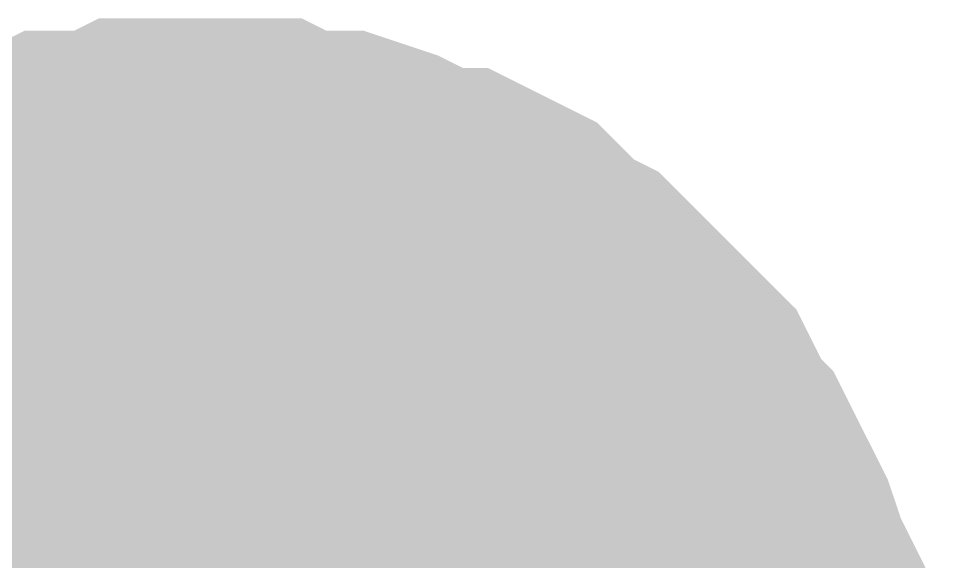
# Model space of a CAD drawing. Header units: inches. Extents: x 0 to 594, y 0 to 420.
# Drawn here: x 364.837 to 365.666, y 307.66 to 308.151 of the extents above; entities that cross this region are included whole.
import ezdxf

# ---------------------------------------------------------------- set-up
doc = ezdxf.new("R2010")
doc.units = ezdxf.units.IN
doc.layers.add('Sheet', color=255, linetype='Continuous')

msp = doc.modelspace()

# ---------------------------------------------------------------- linework, layer by layer
at = {"layer": 'Sheet'}
for points in [[(364.67613, 307.88876, 0.29972, 0.29972, 0), (364.69853, 307.89996, 0.29972, 0.29972, 0), (364.72093, 307.91116, 0.29972, 0.29972, 0), (364.74333, 307.93355, 0.29972, 0.29972, 0), (364.75453, 307.94475, 0.29972, 0.29972, 0), (364.77692, 307.95595, 0.29972, 0.29972, 0), (364.79932, 307.95595, 0.29972, 0.29972, 0), (364.82172, 307.96715, 0.29972, 0.29972, 0), (364.85532, 307.97835, 0.29972, 0.29972, 0), (364.87772, 307.98955, 0.29972, 0.29972, 0), (364.90011, 307.98955, 0.29972, 0.29972, 0), (364.92251, 307.98955, 0.29972, 0.29972, 0), (364.94491, 308.00075, 0.29972, 0.29972, 0), (364.97851, 308.00075, 0.29972, 0.29972, 0), (365.00091, 308.00075, 0.29972, 0.29972, 0)], [(364.67613, 307.88876, 0.29972, 0.29972, 0), (364.69853, 307.89996, 0.29972, 0.29972, 0), (364.72093, 307.91116, 0.29972, 0.29972, 0), (364.74333, 307.93355, 0.29972, 0.29972, 0), (364.75453, 307.94475, 0.29972, 0.29972, 0), (364.77692, 307.95595, 0.29972, 0.29972, 0), (364.79932, 307.95595, 0.29972, 0.29972, 0), (364.82172, 307.96715, 0.29972, 0.29972, 0), (364.85532, 307.97835, 0.29972, 0.29972, 0), (364.87772, 307.98955, 0.29972, 0.29972, 0), (364.90011, 307.98955, 0.29972, 0.29972, 0), (364.92251, 307.98955, 0.29972, 0.29972, 0), (364.94491, 308.00075, 0.29972, 0.29972, 0), (364.97851, 308.00075, 0.29972, 0.29972, 0), (365.00091, 308.00075, 0.29972, 0.29972, 0)], [(364.67613, 307.88876, 0.29972, 0.29972, 0), (364.69853, 307.89996, 0.29972, 0.29972, 0), (364.72093, 307.91116, 0.29972, 0.29972, 0), (364.74333, 307.93355, 0.29972, 0.29972, 0), (364.75453, 307.94475, 0.29972, 0.29972, 0), (364.77692, 307.95595, 0.29972, 0.29972, 0), (364.79932, 307.95595, 0.29972, 0.29972, 0), (364.82172, 307.96715, 0.29972, 0.29972, 0), (364.85532, 307.97835, 0.29972, 0.29972, 0), (364.87772, 307.98955, 0.29972, 0.29972, 0), (364.90011, 307.98955, 0.29972, 0.29972, 0), (364.92251, 307.98955, 0.29972, 0.29972, 0), (364.94491, 308.00075, 0.29972, 0.29972, 0), (364.97851, 308.00075, 0.29972, 0.29972, 0), (365.00091, 308.00075, 0.29972, 0.29972, 0)], [(364.67613, 307.88876, 0.29972, 0.29972, 0), (364.69853, 307.89996, 0.29972, 0.29972, 0), (364.72093, 307.91116, 0.29972, 0.29972, 0), (364.74333, 307.93355, 0.29972, 0.29972, 0), (364.75453, 307.94475, 0.29972, 0.29972, 0), (364.77692, 307.95595, 0.29972, 0.29972, 0), (364.79932, 307.95595, 0.29972, 0.29972, 0), (364.82172, 307.96715, 0.29972, 0.29972, 0), (364.85532, 307.97835, 0.29972, 0.29972, 0), (364.87772, 307.98955, 0.29972, 0.29972, 0), (364.90011, 307.98955, 0.29972, 0.29972, 0), (364.92251, 307.98955, 0.29972, 0.29972, 0), (364.94491, 308.00075, 0.29972, 0.29972, 0), (364.97851, 308.00075, 0.29972, 0.29972, 0), (365.00091, 308.00075, 0.29972, 0.29972, 0)], [(364.67613, 307.88876, 0.29972, 0.29972, 0), (364.69853, 307.89996, 0.29972, 0.29972, 0), (364.72093, 307.91116, 0.29972, 0.29972, 0), (364.74333, 307.93355, 0.29972, 0.29972, 0), (364.75453, 307.94475, 0.29972, 0.29972, 0), (364.77692, 307.95595, 0.29972, 0.29972, 0), (364.79932, 307.95595, 0.29972, 0.29972, 0), (364.82172, 307.96715, 0.29972, 0.29972, 0), (364.85532, 307.97835, 0.29972, 0.29972, 0), (364.87772, 307.98955, 0.29972, 0.29972, 0), (364.90011, 307.98955, 0.29972, 0.29972, 0), (364.92251, 307.98955, 0.29972, 0.29972, 0), (364.94491, 308.00075, 0.29972, 0.29972, 0), (364.97851, 308.00075, 0.29972, 0.29972, 0), (365.00091, 308.00075, 0.29972, 0.29972, 0)], [(364.67613, 307.88876, 0.29972, 0.29972, 0), (364.69853, 307.89996, 0.29972, 0.29972, 0), (364.72093, 307.91116, 0.29972, 0.29972, 0), (364.74333, 307.93355, 0.29972, 0.29972, 0), (364.75453, 307.94475, 0.29972, 0.29972, 0), (364.77692, 307.95595, 0.29972, 0.29972, 0), (364.79932, 307.95595, 0.29972, 0.29972, 0), (364.82172, 307.96715, 0.29972, 0.29972, 0), (364.85532, 307.97835, 0.29972, 0.29972, 0), (364.87772, 307.98955, 0.29972, 0.29972, 0), (364.90011, 307.98955, 0.29972, 0.29972, 0), (364.92251, 307.98955, 0.29972, 0.29972, 0), (364.94491, 308.00075, 0.29972, 0.29972, 0), (364.97851, 308.00075, 0.29972, 0.29972, 0), (365.00091, 308.00075, 0.29972, 0.29972, 0)], [(364.67613, 307.88876, 0.29972, 0.29972, 0), (364.69853, 307.89996, 0.29972, 0.29972, 0), (364.72093, 307.91116, 0.29972, 0.29972, 0), (364.74333, 307.93355, 0.29972, 0.29972, 0), (364.75453, 307.94475, 0.29972, 0.29972, 0), (364.77692, 307.95595, 0.29972, 0.29972, 0), (364.79932, 307.95595, 0.29972, 0.29972, 0), (364.82172, 307.96715, 0.29972, 0.29972, 0), (364.85532, 307.97835, 0.29972, 0.29972, 0), (364.87772, 307.98955, 0.29972, 0.29972, 0), (364.90011, 307.98955, 0.29972, 0.29972, 0), (364.92251, 307.98955, 0.29972, 0.29972, 0), (364.94491, 308.00075, 0.29972, 0.29972, 0), (364.97851, 308.00075, 0.29972, 0.29972, 0), (365.00091, 308.00075, 0.29972, 0.29972, 0)], [(365.00091, 308.00075, 0.29972, 0.29972, 0), (365.00091, 308.00075, 0.29972, 0.29972, 0)], [(365.00091, 308.00075, 0.29972, 0.29972, 0), (365.0233, 308.00075, 0.29972, 0.29972, 0), (365.0569, 308.00075, 0.29972, 0.29972, 0), (365.0793, 307.98955, 0.29972, 0.29972, 0), (365.1017, 307.98955, 0.29972, 0.29972, 0), (365.1241, 307.98955, 0.29972, 0.29972, 0), (365.15769, 307.97835, 0.29972, 0.29972, 0), (365.18009, 307.96715, 0.29972, 0.29972, 0), (365.20249, 307.95595, 0.29972, 0.29972, 0), (365.22489, 307.95595, 0.29972, 0.29972, 0), (365.24729, 307.94475, 0.29972, 0.29972, 0), (365.26968, 307.93355, 0.29972, 0.29972, 0), (365.29208, 307.91116, 0.29972, 0.29972, 0), (365.30328, 307.89996, 0.29972, 0.29972, 0), (365.32568, 307.88876, 0.29972, 0.29972, 0), (365.34808, 307.86636, 0.29972, 0.29972, 0), (365.35928, 307.85516, 0.29972, 0.29972, 0), (365.38167, 307.83277, 0.29972, 0.29972, 0), (365.39287, 307.82157, 0.29972, 0.29972, 0), (365.41527, 307.79917, 0.29972, 0.29972, 0), (365.42647, 307.77677, 0.29972, 0.29972, 0), (365.43767, 307.75437, 0.29972, 0.29972, 0), (365.44887, 307.74317, 0.29972, 0.29972, 0), (365.46007, 307.72078, 0.29972, 0.29972, 0), (365.47127, 307.69838, 0.29972, 0.29972, 0), (365.48247, 307.67598, 0.29972, 0.29972, 0), (365.49367, 307.64239, 0.29972, 0.29972, 0), (365.50486, 307.61999, 0.29972, 0.29972, 0), (365.50486, 307.59759, 0.29972, 0.29972, 0), (365.50486, 307.57519, 0.29972, 0.29972, 0), (365.51606, 307.55279, 0.29972, 0.29972, 0), (365.51606, 307.5192, 0.29972, 0.29972, 0), (365.51606, 307.4968, 0.29972, 0.29972, 0)], [(365.00091, 308.00075, 0.29972, 0.29972, 0), (365.00091, 308.00075, 0.29972, 0.29972, 0)], [(365.00091, 308.00075, 0.29972, 0.29972, 0), (365.0233, 308.00075, 0.29972, 0.29972, 0), (365.0569, 308.00075, 0.29972, 0.29972, 0), (365.0793, 307.98955, 0.29972, 0.29972, 0), (365.1017, 307.98955, 0.29972, 0.29972, 0), (365.1241, 307.98955, 0.29972, 0.29972, 0), (365.15769, 307.97835, 0.29972, 0.29972, 0), (365.18009, 307.96715, 0.29972, 0.29972, 0), (365.20249, 307.95595, 0.29972, 0.29972, 0), (365.22489, 307.95595, 0.29972, 0.29972, 0), (365.24729, 307.94475, 0.29972, 0.29972, 0), (365.26968, 307.93355, 0.29972, 0.29972, 0), (365.29208, 307.91116, 0.29972, 0.29972, 0), (365.30328, 307.89996, 0.29972, 0.29972, 0), (365.32568, 307.88876, 0.29972, 0.29972, 0), (365.34808, 307.86636, 0.29972, 0.29972, 0), (365.35928, 307.85516, 0.29972, 0.29972, 0), (365.38167, 307.83277, 0.29972, 0.29972, 0), (365.39287, 307.82157, 0.29972, 0.29972, 0), (365.41527, 307.79917, 0.29972, 0.29972, 0), (365.42647, 307.77677, 0.29972, 0.29972, 0), (365.43767, 307.75437, 0.29972, 0.29972, 0), (365.44887, 307.74317, 0.29972, 0.29972, 0), (365.46007, 307.72078, 0.29972, 0.29972, 0), (365.47127, 307.69838, 0.29972, 0.29972, 0), (365.48247, 307.67598, 0.29972, 0.29972, 0), (365.49367, 307.64239, 0.29972, 0.29972, 0), (365.50486, 307.61999, 0.29972, 0.29972, 0), (365.50486, 307.59759, 0.29972, 0.29972, 0), (365.50486, 307.57519, 0.29972, 0.29972, 0), (365.51606, 307.55279, 0.29972, 0.29972, 0), (365.51606, 307.5192, 0.29972, 0.29972, 0), (365.51606, 307.4968, 0.29972, 0.29972, 0)], [(365.00091, 308.00075, 0.29972, 0.29972, 0), (365.00091, 308.00075, 0.29972, 0.29972, 0)], [(365.00091, 308.00075, 0.29972, 0.29972, 0), (365.0233, 308.00075, 0.29972, 0.29972, 0), (365.0569, 308.00075, 0.29972, 0.29972, 0), (365.0793, 307.98955, 0.29972, 0.29972, 0), (365.1017, 307.98955, 0.29972, 0.29972, 0), (365.1241, 307.98955, 0.29972, 0.29972, 0), (365.15769, 307.97835, 0.29972, 0.29972, 0), (365.18009, 307.96715, 0.29972, 0.29972, 0), (365.20249, 307.95595, 0.29972, 0.29972, 0), (365.22489, 307.95595, 0.29972, 0.29972, 0), (365.24729, 307.94475, 0.29972, 0.29972, 0), (365.26968, 307.93355, 0.29972, 0.29972, 0), (365.29208, 307.91116, 0.29972, 0.29972, 0), (365.30328, 307.89996, 0.29972, 0.29972, 0), (365.32568, 307.88876, 0.29972, 0.29972, 0), (365.34808, 307.86636, 0.29972, 0.29972, 0), (365.35928, 307.85516, 0.29972, 0.29972, 0), (365.38167, 307.83277, 0.29972, 0.29972, 0), (365.39287, 307.82157, 0.29972, 0.29972, 0), (365.41527, 307.79917, 0.29972, 0.29972, 0), (365.42647, 307.77677, 0.29972, 0.29972, 0), (365.43767, 307.75437, 0.29972, 0.29972, 0), (365.44887, 307.74317, 0.29972, 0.29972, 0), (365.46007, 307.72078, 0.29972, 0.29972, 0), (365.47127, 307.69838, 0.29972, 0.29972, 0), (365.48247, 307.67598, 0.29972, 0.29972, 0), (365.49367, 307.64239, 0.29972, 0.29972, 0), (365.50486, 307.61999, 0.29972, 0.29972, 0), (365.50486, 307.59759, 0.29972, 0.29972, 0), (365.50486, 307.57519, 0.29972, 0.29972, 0), (365.51606, 307.55279, 0.29972, 0.29972, 0), (365.51606, 307.5192, 0.29972, 0.29972, 0), (365.51606, 307.4968, 0.29972, 0.29972, 0)], [(365.00091, 308.00075, 0.29972, 0.29972, 0), (365.00091, 308.00075, 0.29972, 0.29972, 0)], [(365.00091, 308.00075, 0.29972, 0.29972, 0), (365.0233, 308.00075, 0.29972, 0.29972, 0), (365.0569, 308.00075, 0.29972, 0.29972, 0), (365.0793, 307.98955, 0.29972, 0.29972, 0), (365.1017, 307.98955, 0.29972, 0.29972, 0), (365.1241, 307.98955, 0.29972, 0.29972, 0), (365.15769, 307.97835, 0.29972, 0.29972, 0), (365.18009, 307.96715, 0.29972, 0.29972, 0), (365.20249, 307.95595, 0.29972, 0.29972, 0), (365.22489, 307.95595, 0.29972, 0.29972, 0), (365.24729, 307.94475, 0.29972, 0.29972, 0), (365.26968, 307.93355, 0.29972, 0.29972, 0), (365.29208, 307.91116, 0.29972, 0.29972, 0), (365.30328, 307.89996, 0.29972, 0.29972, 0), (365.32568, 307.88876, 0.29972, 0.29972, 0), (365.34808, 307.86636, 0.29972, 0.29972, 0), (365.35928, 307.85516, 0.29972, 0.29972, 0), (365.38167, 307.83277, 0.29972, 0.29972, 0), (365.39287, 307.82157, 0.29972, 0.29972, 0), (365.41527, 307.79917, 0.29972, 0.29972, 0), (365.42647, 307.77677, 0.29972, 0.29972, 0), (365.43767, 307.75437, 0.29972, 0.29972, 0), (365.44887, 307.74317, 0.29972, 0.29972, 0), (365.46007, 307.72078, 0.29972, 0.29972, 0), (365.47127, 307.69838, 0.29972, 0.29972, 0), (365.48247, 307.67598, 0.29972, 0.29972, 0), (365.49367, 307.64239, 0.29972, 0.29972, 0), (365.50486, 307.61999, 0.29972, 0.29972, 0), (365.50486, 307.59759, 0.29972, 0.29972, 0), (365.50486, 307.57519, 0.29972, 0.29972, 0), (365.51606, 307.55279, 0.29972, 0.29972, 0), (365.51606, 307.5192, 0.29972, 0.29972, 0), (365.51606, 307.4968, 0.29972, 0.29972, 0)], [(365.00091, 308.00075, 0.29972, 0.29972, 0), (365.00091, 308.00075, 0.29972, 0.29972, 0)], [(365.00091, 308.00075, 0.29972, 0.29972, 0), (365.0233, 308.00075, 0.29972, 0.29972, 0), (365.0569, 308.00075, 0.29972, 0.29972, 0), (365.0793, 307.98955, 0.29972, 0.29972, 0), (365.1017, 307.98955, 0.29972, 0.29972, 0), (365.1241, 307.98955, 0.29972, 0.29972, 0), (365.15769, 307.97835, 0.29972, 0.29972, 0), (365.18009, 307.96715, 0.29972, 0.29972, 0), (365.20249, 307.95595, 0.29972, 0.29972, 0), (365.22489, 307.95595, 0.29972, 0.29972, 0), (365.24729, 307.94475, 0.29972, 0.29972, 0), (365.26968, 307.93355, 0.29972, 0.29972, 0), (365.29208, 307.91116, 0.29972, 0.29972, 0), (365.30328, 307.89996, 0.29972, 0.29972, 0), (365.32568, 307.88876, 0.29972, 0.29972, 0), (365.34808, 307.86636, 0.29972, 0.29972, 0), (365.35928, 307.85516, 0.29972, 0.29972, 0), (365.38167, 307.83277, 0.29972, 0.29972, 0), (365.39287, 307.82157, 0.29972, 0.29972, 0), (365.41527, 307.79917, 0.29972, 0.29972, 0), (365.42647, 307.77677, 0.29972, 0.29972, 0), (365.43767, 307.75437, 0.29972, 0.29972, 0), (365.44887, 307.74317, 0.29972, 0.29972, 0), (365.46007, 307.72078, 0.29972, 0.29972, 0), (365.47127, 307.69838, 0.29972, 0.29972, 0), (365.48247, 307.67598, 0.29972, 0.29972, 0), (365.49367, 307.64239, 0.29972, 0.29972, 0), (365.50486, 307.61999, 0.29972, 0.29972, 0), (365.50486, 307.59759, 0.29972, 0.29972, 0), (365.50486, 307.57519, 0.29972, 0.29972, 0), (365.51606, 307.55279, 0.29972, 0.29972, 0), (365.51606, 307.5192, 0.29972, 0.29972, 0), (365.51606, 307.4968, 0.29972, 0.29972, 0)], [(365.00091, 308.00075, 0.29972, 0.29972, 0), (365.00091, 308.00075, 0.29972, 0.29972, 0)], [(365.00091, 308.00075, 0.29972, 0.29972, 0), (365.0233, 308.00075, 0.29972, 0.29972, 0), (365.0569, 308.00075, 0.29972, 0.29972, 0), (365.0793, 307.98955, 0.29972, 0.29972, 0), (365.1017, 307.98955, 0.29972, 0.29972, 0), (365.1241, 307.98955, 0.29972, 0.29972, 0), (365.15769, 307.97835, 0.29972, 0.29972, 0), (365.18009, 307.96715, 0.29972, 0.29972, 0), (365.20249, 307.95595, 0.29972, 0.29972, 0), (365.22489, 307.95595, 0.29972, 0.29972, 0), (365.24729, 307.94475, 0.29972, 0.29972, 0), (365.26968, 307.93355, 0.29972, 0.29972, 0), (365.29208, 307.91116, 0.29972, 0.29972, 0), (365.30328, 307.89996, 0.29972, 0.29972, 0), (365.32568, 307.88876, 0.29972, 0.29972, 0), (365.34808, 307.86636, 0.29972, 0.29972, 0), (365.35928, 307.85516, 0.29972, 0.29972, 0), (365.38167, 307.83277, 0.29972, 0.29972, 0), (365.39287, 307.82157, 0.29972, 0.29972, 0), (365.41527, 307.79917, 0.29972, 0.29972, 0), (365.42647, 307.77677, 0.29972, 0.29972, 0), (365.43767, 307.75437, 0.29972, 0.29972, 0), (365.44887, 307.74317, 0.29972, 0.29972, 0), (365.46007, 307.72078, 0.29972, 0.29972, 0), (365.47127, 307.69838, 0.29972, 0.29972, 0), (365.48247, 307.67598, 0.29972, 0.29972, 0), (365.49367, 307.64239, 0.29972, 0.29972, 0), (365.50486, 307.61999, 0.29972, 0.29972, 0), (365.50486, 307.59759, 0.29972, 0.29972, 0), (365.50486, 307.57519, 0.29972, 0.29972, 0), (365.51606, 307.55279, 0.29972, 0.29972, 0), (365.51606, 307.5192, 0.29972, 0.29972, 0), (365.51606, 307.4968, 0.29972, 0.29972, 0)], [(365.00091, 308.00075, 0.29972, 0.29972, 0), (365.00091, 308.00075, 0.29972, 0.29972, 0)], [(365.00091, 308.00075, 0.29972, 0.29972, 0), (365.0233, 308.00075, 0.29972, 0.29972, 0), (365.0569, 308.00075, 0.29972, 0.29972, 0), (365.0793, 307.98955, 0.29972, 0.29972, 0), (365.1017, 307.98955, 0.29972, 0.29972, 0), (365.1241, 307.98955, 0.29972, 0.29972, 0), (365.15769, 307.97835, 0.29972, 0.29972, 0), (365.18009, 307.96715, 0.29972, 0.29972, 0), (365.20249, 307.95595, 0.29972, 0.29972, 0), (365.22489, 307.95595, 0.29972, 0.29972, 0), (365.24729, 307.94475, 0.29972, 0.29972, 0), (365.26968, 307.93355, 0.29972, 0.29972, 0), (365.29208, 307.91116, 0.29972, 0.29972, 0), (365.30328, 307.89996, 0.29972, 0.29972, 0), (365.32568, 307.88876, 0.29972, 0.29972, 0), (365.34808, 307.86636, 0.29972, 0.29972, 0), (365.35928, 307.85516, 0.29972, 0.29972, 0), (365.38167, 307.83277, 0.29972, 0.29972, 0), (365.39287, 307.82157, 0.29972, 0.29972, 0), (365.41527, 307.79917, 0.29972, 0.29972, 0), (365.42647, 307.77677, 0.29972, 0.29972, 0), (365.43767, 307.75437, 0.29972, 0.29972, 0), (365.44887, 307.74317, 0.29972, 0.29972, 0), (365.46007, 307.72078, 0.29972, 0.29972, 0), (365.47127, 307.69838, 0.29972, 0.29972, 0), (365.48247, 307.67598, 0.29972, 0.29972, 0), (365.49367, 307.64239, 0.29972, 0.29972, 0), (365.50486, 307.61999, 0.29972, 0.29972, 0), (365.50486, 307.59759, 0.29972, 0.29972, 0), (365.50486, 307.57519, 0.29972, 0.29972, 0), (365.51606, 307.55279, 0.29972, 0.29972, 0), (365.51606, 307.5192, 0.29972, 0.29972, 0), (365.51606, 307.4968, 0.29972, 0.29972, 0)], [(364.77692, 307.95595, 0.09906, 0.09906, 0), (364.79932, 307.95595, 0.09906, 0.09906, 0), (364.82172, 307.96715, 0.09906, 0.09906, 0), (364.85532, 307.97835, 0.09906, 0.09906, 0), (364.87772, 307.98955, 0.09906, 0.09906, 0), (364.90011, 307.98955, 0.09906, 0.09906, 0), (364.92251, 307.98955, 0.09906, 0.09906, 0), (364.94491, 308.00075, 0.09906, 0.09906, 0), (364.97851, 308.00075, 0.09906, 0.09906, 0), (365.00091, 308.00075, 0.09906, 0.09906, 0)], [(364.77692, 307.95595, 0.09906, 0.09906, 0), (364.79932, 307.95595, 0.09906, 0.09906, 0), (364.82172, 307.96715, 0.09906, 0.09906, 0), (364.85532, 307.97835, 0.09906, 0.09906, 0), (364.87772, 307.98955, 0.09906, 0.09906, 0), (364.90011, 307.98955, 0.09906, 0.09906, 0), (364.92251, 307.98955, 0.09906, 0.09906, 0), (364.94491, 308.00075, 0.09906, 0.09906, 0), (364.97851, 308.00075, 0.09906, 0.09906, 0), (365.00091, 308.00075, 0.09906, 0.09906, 0)], [(364.77692, 307.95595, 0.09906, 0.09906, 0), (364.79932, 307.95595, 0.09906, 0.09906, 0), (364.82172, 307.96715, 0.09906, 0.09906, 0), (364.85532, 307.97835, 0.09906, 0.09906, 0), (364.87772, 307.98955, 0.09906, 0.09906, 0), (364.90011, 307.98955, 0.09906, 0.09906, 0), (364.92251, 307.98955, 0.09906, 0.09906, 0), (364.94491, 308.00075, 0.09906, 0.09906, 0), (364.97851, 308.00075, 0.09906, 0.09906, 0), (365.00091, 308.00075, 0.09906, 0.09906, 0)], [(364.77692, 307.95595, 0.09906, 0.09906, 0), (364.79932, 307.95595, 0.09906, 0.09906, 0), (364.82172, 307.96715, 0.09906, 0.09906, 0), (364.85532, 307.97835, 0.09906, 0.09906, 0), (364.87772, 307.98955, 0.09906, 0.09906, 0), (364.90011, 307.98955, 0.09906, 0.09906, 0), (364.92251, 307.98955, 0.09906, 0.09906, 0), (364.94491, 308.00075, 0.09906, 0.09906, 0), (364.97851, 308.00075, 0.09906, 0.09906, 0), (365.00091, 308.00075, 0.09906, 0.09906, 0)], [(364.77692, 307.95595, 0.09906, 0.09906, 0), (364.79932, 307.95595, 0.09906, 0.09906, 0), (364.82172, 307.96715, 0.09906, 0.09906, 0), (364.85532, 307.97835, 0.09906, 0.09906, 0), (364.87772, 307.98955, 0.09906, 0.09906, 0), (364.90011, 307.98955, 0.09906, 0.09906, 0), (364.92251, 307.98955, 0.09906, 0.09906, 0), (364.94491, 308.00075, 0.09906, 0.09906, 0), (364.97851, 308.00075, 0.09906, 0.09906, 0), (365.00091, 308.00075, 0.09906, 0.09906, 0)], [(364.77692, 307.95595, 0.09906, 0.09906, 0), (364.79932, 307.95595, 0.09906, 0.09906, 0), (364.82172, 307.96715, 0.09906, 0.09906, 0), (364.85532, 307.97835, 0.09906, 0.09906, 0), (364.87772, 307.98955, 0.09906, 0.09906, 0), (364.90011, 307.98955, 0.09906, 0.09906, 0), (364.92251, 307.98955, 0.09906, 0.09906, 0), (364.94491, 308.00075, 0.09906, 0.09906, 0), (364.97851, 308.00075, 0.09906, 0.09906, 0), (365.00091, 308.00075, 0.09906, 0.09906, 0)], [(364.77692, 307.95595, 0.09906, 0.09906, 0), (364.79932, 307.95595, 0.09906, 0.09906, 0), (364.82172, 307.96715, 0.09906, 0.09906, 0), (364.85532, 307.97835, 0.09906, 0.09906, 0), (364.87772, 307.98955, 0.09906, 0.09906, 0), (364.90011, 307.98955, 0.09906, 0.09906, 0), (364.92251, 307.98955, 0.09906, 0.09906, 0), (364.94491, 308.00075, 0.09906, 0.09906, 0), (364.97851, 308.00075, 0.09906, 0.09906, 0), (365.00091, 308.00075, 0.09906, 0.09906, 0)], [(365.00091, 308.00075, 0.09906, 0.09906, 0), (365.00091, 308.00075, 0.09906, 0.09906, 0)], [(365.00091, 308.00075, 0.09906, 0.09906, 0), (365.0233, 308.00075, 0.09906, 0.09906, 0), (365.0569, 308.00075, 0.09906, 0.09906, 0), (365.0793, 307.98955, 0.09906, 0.09906, 0), (365.1017, 307.98955, 0.09906, 0.09906, 0), (365.1241, 307.98955, 0.09906, 0.09906, 0), (365.15769, 307.97835, 0.09906, 0.09906, 0), (365.18009, 307.96715, 0.09906, 0.09906, 0), (365.20249, 307.95595, 0.09906, 0.09906, 0), (365.22489, 307.95595, 0.09906, 0.09906, 0), (365.24729, 307.94475, 0.09906, 0.09906, 0), (365.26968, 307.93355, 0.09906, 0.09906, 0), (365.29208, 307.91116, 0.09906, 0.09906, 0), (365.30328, 307.89996, 0.09906, 0.09906, 0), (365.32568, 307.88876, 0.09906, 0.09906, 0), (365.34808, 307.86636, 0.09906, 0.09906, 0), (365.35928, 307.85516, 0.09906, 0.09906, 0), (365.38167, 307.83277, 0.09906, 0.09906, 0), (365.39287, 307.82157, 0.09906, 0.09906, 0), (365.41527, 307.79917, 0.09906, 0.09906, 0), (365.42647, 307.77677, 0.09906, 0.09906, 0), (365.43767, 307.75437, 0.09906, 0.09906, 0), (365.44887, 307.74317, 0.09906, 0.09906, 0), (365.46007, 307.72078, 0.09906, 0.09906, 0), (365.47127, 307.69838, 0.09906, 0.09906, 0), (365.48247, 307.67598, 0.09906, 0.09906, 0), (365.49367, 307.64239, 0.09906, 0.09906, 0), (365.50486, 307.61999, 0.09906, 0.09906, 0), (365.50486, 307.59759, 0.09906, 0.09906, 0)], [(365.00091, 308.00075, 0.09906, 0.09906, 0), (365.00091, 308.00075, 0.09906, 0.09906, 0)], [(365.00091, 308.00075, 0.09906, 0.09906, 0), (365.0233, 308.00075, 0.09906, 0.09906, 0), (365.0569, 308.00075, 0.09906, 0.09906, 0), (365.0793, 307.98955, 0.09906, 0.09906, 0), (365.1017, 307.98955, 0.09906, 0.09906, 0), (365.1241, 307.98955, 0.09906, 0.09906, 0), (365.15769, 307.97835, 0.09906, 0.09906, 0), (365.18009, 307.96715, 0.09906, 0.09906, 0), (365.20249, 307.95595, 0.09906, 0.09906, 0), (365.22489, 307.95595, 0.09906, 0.09906, 0), (365.24729, 307.94475, 0.09906, 0.09906, 0), (365.26968, 307.93355, 0.09906, 0.09906, 0), (365.29208, 307.91116, 0.09906, 0.09906, 0), (365.30328, 307.89996, 0.09906, 0.09906, 0), (365.32568, 307.88876, 0.09906, 0.09906, 0), (365.34808, 307.86636, 0.09906, 0.09906, 0), (365.35928, 307.85516, 0.09906, 0.09906, 0), (365.38167, 307.83277, 0.09906, 0.09906, 0), (365.39287, 307.82157, 0.09906, 0.09906, 0), (365.41527, 307.79917, 0.09906, 0.09906, 0), (365.42647, 307.77677, 0.09906, 0.09906, 0), (365.43767, 307.75437, 0.09906, 0.09906, 0), (365.44887, 307.74317, 0.09906, 0.09906, 0), (365.46007, 307.72078, 0.09906, 0.09906, 0), (365.47127, 307.69838, 0.09906, 0.09906, 0), (365.48247, 307.67598, 0.09906, 0.09906, 0), (365.49367, 307.64239, 0.09906, 0.09906, 0), (365.50486, 307.61999, 0.09906, 0.09906, 0), (365.50486, 307.59759, 0.09906, 0.09906, 0)], [(365.00091, 308.00075, 0.09906, 0.09906, 0), (365.00091, 308.00075, 0.09906, 0.09906, 0)], [(365.00091, 308.00075, 0.09906, 0.09906, 0), (365.0233, 308.00075, 0.09906, 0.09906, 0), (365.0569, 308.00075, 0.09906, 0.09906, 0), (365.0793, 307.98955, 0.09906, 0.09906, 0), (365.1017, 307.98955, 0.09906, 0.09906, 0), (365.1241, 307.98955, 0.09906, 0.09906, 0), (365.15769, 307.97835, 0.09906, 0.09906, 0), (365.18009, 307.96715, 0.09906, 0.09906, 0), (365.20249, 307.95595, 0.09906, 0.09906, 0), (365.22489, 307.95595, 0.09906, 0.09906, 0), (365.24729, 307.94475, 0.09906, 0.09906, 0), (365.26968, 307.93355, 0.09906, 0.09906, 0), (365.29208, 307.91116, 0.09906, 0.09906, 0), (365.30328, 307.89996, 0.09906, 0.09906, 0), (365.32568, 307.88876, 0.09906, 0.09906, 0), (365.34808, 307.86636, 0.09906, 0.09906, 0), (365.35928, 307.85516, 0.09906, 0.09906, 0), (365.38167, 307.83277, 0.09906, 0.09906, 0), (365.39287, 307.82157, 0.09906, 0.09906, 0), (365.41527, 307.79917, 0.09906, 0.09906, 0), (365.42647, 307.77677, 0.09906, 0.09906, 0), (365.43767, 307.75437, 0.09906, 0.09906, 0), (365.44887, 307.74317, 0.09906, 0.09906, 0), (365.46007, 307.72078, 0.09906, 0.09906, 0), (365.47127, 307.69838, 0.09906, 0.09906, 0), (365.48247, 307.67598, 0.09906, 0.09906, 0), (365.49367, 307.64239, 0.09906, 0.09906, 0), (365.50486, 307.61999, 0.09906, 0.09906, 0), (365.50486, 307.59759, 0.09906, 0.09906, 0)], [(365.00091, 308.00075, 0.09906, 0.09906, 0), (365.00091, 308.00075, 0.09906, 0.09906, 0)], [(365.00091, 308.00075, 0.09906, 0.09906, 0), (365.0233, 308.00075, 0.09906, 0.09906, 0), (365.0569, 308.00075, 0.09906, 0.09906, 0), (365.0793, 307.98955, 0.09906, 0.09906, 0), (365.1017, 307.98955, 0.09906, 0.09906, 0), (365.1241, 307.98955, 0.09906, 0.09906, 0), (365.15769, 307.97835, 0.09906, 0.09906, 0), (365.18009, 307.96715, 0.09906, 0.09906, 0), (365.20249, 307.95595, 0.09906, 0.09906, 0), (365.22489, 307.95595, 0.09906, 0.09906, 0), (365.24729, 307.94475, 0.09906, 0.09906, 0), (365.26968, 307.93355, 0.09906, 0.09906, 0), (365.29208, 307.91116, 0.09906, 0.09906, 0), (365.30328, 307.89996, 0.09906, 0.09906, 0), (365.32568, 307.88876, 0.09906, 0.09906, 0), (365.34808, 307.86636, 0.09906, 0.09906, 0), (365.35928, 307.85516, 0.09906, 0.09906, 0), (365.38167, 307.83277, 0.09906, 0.09906, 0), (365.39287, 307.82157, 0.09906, 0.09906, 0), (365.41527, 307.79917, 0.09906, 0.09906, 0), (365.42647, 307.77677, 0.09906, 0.09906, 0), (365.43767, 307.75437, 0.09906, 0.09906, 0), (365.44887, 307.74317, 0.09906, 0.09906, 0), (365.46007, 307.72078, 0.09906, 0.09906, 0), (365.47127, 307.69838, 0.09906, 0.09906, 0), (365.48247, 307.67598, 0.09906, 0.09906, 0), (365.49367, 307.64239, 0.09906, 0.09906, 0), (365.50486, 307.61999, 0.09906, 0.09906, 0), (365.50486, 307.59759, 0.09906, 0.09906, 0)], [(365.00091, 308.00075, 0.09906, 0.09906, 0), (365.00091, 308.00075, 0.09906, 0.09906, 0)], [(365.00091, 308.00075, 0.09906, 0.09906, 0), (365.0233, 308.00075, 0.09906, 0.09906, 0), (365.0569, 308.00075, 0.09906, 0.09906, 0), (365.0793, 307.98955, 0.09906, 0.09906, 0), (365.1017, 307.98955, 0.09906, 0.09906, 0), (365.1241, 307.98955, 0.09906, 0.09906, 0), (365.15769, 307.97835, 0.09906, 0.09906, 0), (365.18009, 307.96715, 0.09906, 0.09906, 0), (365.20249, 307.95595, 0.09906, 0.09906, 0), (365.22489, 307.95595, 0.09906, 0.09906, 0), (365.24729, 307.94475, 0.09906, 0.09906, 0), (365.26968, 307.93355, 0.09906, 0.09906, 0), (365.29208, 307.91116, 0.09906, 0.09906, 0), (365.30328, 307.89996, 0.09906, 0.09906, 0), (365.32568, 307.88876, 0.09906, 0.09906, 0), (365.34808, 307.86636, 0.09906, 0.09906, 0), (365.35928, 307.85516, 0.09906, 0.09906, 0), (365.38167, 307.83277, 0.09906, 0.09906, 0), (365.39287, 307.82157, 0.09906, 0.09906, 0), (365.41527, 307.79917, 0.09906, 0.09906, 0), (365.42647, 307.77677, 0.09906, 0.09906, 0), (365.43767, 307.75437, 0.09906, 0.09906, 0), (365.44887, 307.74317, 0.09906, 0.09906, 0), (365.46007, 307.72078, 0.09906, 0.09906, 0), (365.47127, 307.69838, 0.09906, 0.09906, 0), (365.48247, 307.67598, 0.09906, 0.09906, 0), (365.49367, 307.64239, 0.09906, 0.09906, 0), (365.50486, 307.61999, 0.09906, 0.09906, 0), (365.50486, 307.59759, 0.09906, 0.09906, 0)], [(365.00091, 308.00075, 0.09906, 0.09906, 0), (365.00091, 308.00075, 0.09906, 0.09906, 0)], [(365.00091, 308.00075, 0.09906, 0.09906, 0), (365.0233, 308.00075, 0.09906, 0.09906, 0), (365.0569, 308.00075, 0.09906, 0.09906, 0), (365.0793, 307.98955, 0.09906, 0.09906, 0), (365.1017, 307.98955, 0.09906, 0.09906, 0), (365.1241, 307.98955, 0.09906, 0.09906, 0), (365.15769, 307.97835, 0.09906, 0.09906, 0), (365.18009, 307.96715, 0.09906, 0.09906, 0), (365.20249, 307.95595, 0.09906, 0.09906, 0), (365.22489, 307.95595, 0.09906, 0.09906, 0), (365.24729, 307.94475, 0.09906, 0.09906, 0), (365.26968, 307.93355, 0.09906, 0.09906, 0), (365.29208, 307.91116, 0.09906, 0.09906, 0), (365.30328, 307.89996, 0.09906, 0.09906, 0), (365.32568, 307.88876, 0.09906, 0.09906, 0), (365.34808, 307.86636, 0.09906, 0.09906, 0), (365.35928, 307.85516, 0.09906, 0.09906, 0), (365.38167, 307.83277, 0.09906, 0.09906, 0), (365.39287, 307.82157, 0.09906, 0.09906, 0), (365.41527, 307.79917, 0.09906, 0.09906, 0), (365.42647, 307.77677, 0.09906, 0.09906, 0), (365.43767, 307.75437, 0.09906, 0.09906, 0), (365.44887, 307.74317, 0.09906, 0.09906, 0), (365.46007, 307.72078, 0.09906, 0.09906, 0), (365.47127, 307.69838, 0.09906, 0.09906, 0), (365.48247, 307.67598, 0.09906, 0.09906, 0), (365.49367, 307.64239, 0.09906, 0.09906, 0), (365.50486, 307.61999, 0.09906, 0.09906, 0), (365.50486, 307.59759, 0.09906, 0.09906, 0)], [(365.00091, 308.00075, 0.09906, 0.09906, 0), (365.00091, 308.00075, 0.09906, 0.09906, 0)], [(365.00091, 308.00075, 0.09906, 0.09906, 0), (365.0233, 308.00075, 0.09906, 0.09906, 0), (365.0569, 308.00075, 0.09906, 0.09906, 0), (365.0793, 307.98955, 0.09906, 0.09906, 0), (365.1017, 307.98955, 0.09906, 0.09906, 0), (365.1241, 307.98955, 0.09906, 0.09906, 0), (365.15769, 307.97835, 0.09906, 0.09906, 0), (365.18009, 307.96715, 0.09906, 0.09906, 0), (365.20249, 307.95595, 0.09906, 0.09906, 0), (365.22489, 307.95595, 0.09906, 0.09906, 0), (365.24729, 307.94475, 0.09906, 0.09906, 0), (365.26968, 307.93355, 0.09906, 0.09906, 0), (365.29208, 307.91116, 0.09906, 0.09906, 0), (365.30328, 307.89996, 0.09906, 0.09906, 0), (365.32568, 307.88876, 0.09906, 0.09906, 0), (365.34808, 307.86636, 0.09906, 0.09906, 0), (365.35928, 307.85516, 0.09906, 0.09906, 0), (365.38167, 307.83277, 0.09906, 0.09906, 0), (365.39287, 307.82157, 0.09906, 0.09906, 0), (365.41527, 307.79917, 0.09906, 0.09906, 0), (365.42647, 307.77677, 0.09906, 0.09906, 0), (365.43767, 307.75437, 0.09906, 0.09906, 0), (365.44887, 307.74317, 0.09906, 0.09906, 0), (365.46007, 307.72078, 0.09906, 0.09906, 0), (365.47127, 307.69838, 0.09906, 0.09906, 0), (365.48247, 307.67598, 0.09906, 0.09906, 0), (365.49367, 307.64239, 0.09906, 0.09906, 0), (365.50486, 307.61999, 0.09906, 0.09906, 0), (365.50486, 307.59759, 0.09906, 0.09906, 0)]]:
    msp.add_lwpolyline(points, format="xyseb", dxfattribs=at)
msp.add_lwpolyline([(364.74601, 307.50001, 0.508, 0.508, 1), (365.25401, 307.50001, 0.508, 0.508, 1)], format="xyseb", close=True, dxfattribs=at)

doc.saveas('drawing.dxf')
